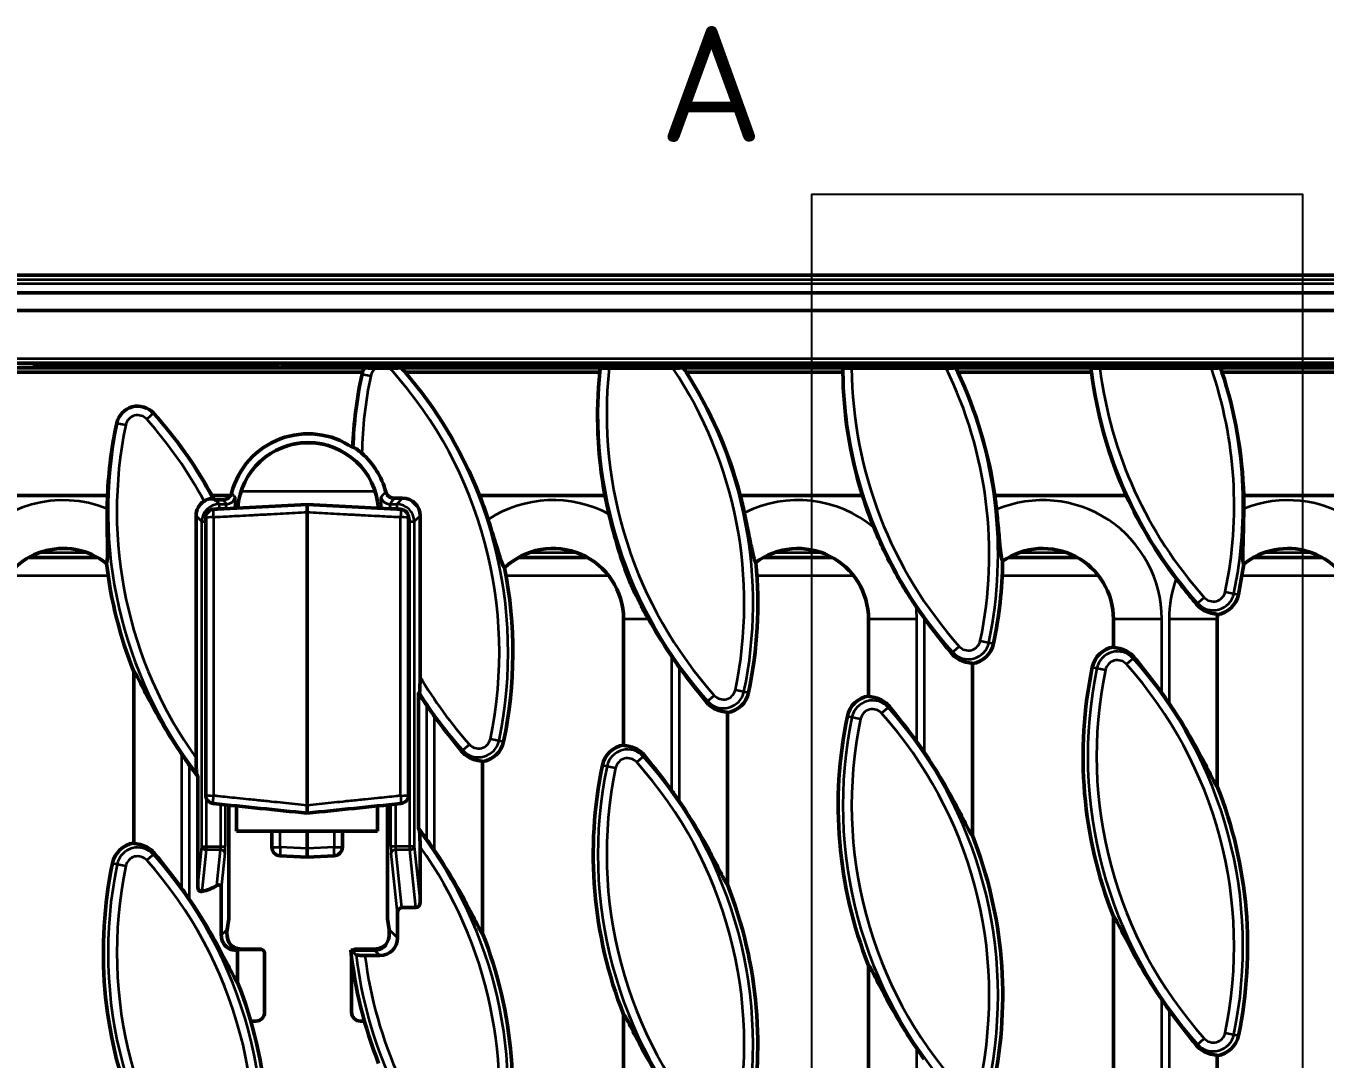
# Model space of a CAD drawing. Header units: millimetres. Extents: x 0 to 1485, y 0 to 1050.
# Drawn here: x 527.7 to 675, y 486.3 to 603.4 of the extents above; entities that cross this region are included whole.
import ezdxf

# ---------------------------------------------------------------- set-up
doc = ezdxf.new("R2010")
doc.units = ezdxf.units.MM
doc.header["$LTSCALE"] = 2.5
for name, color, linetype, lineweight in [('Detailumgrenzung (ISO)', 7, 'Continuous', 25), ('Sichtbar (ISO)', 7, 'Continuous', 50), ('Sichtbar schmal (ISO)', 7, 'Continuous', 35)]:
    doc.layers.add(name, color=color, linetype=linetype, lineweight=lineweight)
doc.styles.add('Bezeichnungstext (DIN)', font='isocpeur.ttf')

# ---------------------------------------------------------------- blocks, each defined once
blk = doc.blocks.new('2DDetail0')
at = {"layer": 'Detailumgrenzung (ISO)', "flags": 128}
blk.add_lwpolyline([(246.696, 162.399), (268.987, 162.399), (268.987, 233.731), (246.696, 233.731), (246.696, 162.399)], dxfattribs=at)
at = {"layer": 'Detailumgrenzung (ISO)', "insert": (239.788, 236.106), "char_height": 5.25, "attachment_point": 7, "style": 'Bezeichnungstext (DIN)'}
blk.add_mtext('A', dxfattribs=at)

msp = doc.modelspace()

# ---------------------------------------------------------------- linework, layer by layer
at = {"layer": 'Sichtbar (ISO)'}
for p, q in [((1448.542, 575.179), (448.542, 575.179)), ((1448.542, 573.179), (448.542, 573.179)), ((1448.542, 571.179), (448.542, 571.179)), ((521.805, 565.179), (681.279, 565.179)), ((566.052, 564.679), (524.542, 564.679)), ((556.283, 565.167), (526.802, 565.167)), ((528.852, 564.732), (528.435, 564.769)), ((528.852, 565.004), (528.852, 564.732)), ((674.233, 564.732), (528.852, 564.732)), ((556.564, 565.127), (674.233, 565.127)), ((556.662, 565.127), (556.676, 565.179)), ((566.058, 564.675), (566.052, 564.679)), ((568.857, 564.627), (567.357, 564.627)), ((570.219, 564.679), (570.213, 564.675)), ((592.789, 564.679), (570.219, 564.679)), ((592.796, 564.675), (592.789, 564.679)), ((601.034, 564.627), (593.793, 564.627)), ((602.202, 564.679), (602.196, 564.675)), ((620.294, 564.679), (602.202, 564.679)), ((620.302, 564.675), (620.294, 564.679)), ((632.009, 564.627), (621.298, 564.627)), ((633.099, 564.679), (633.093, 564.675)), ((648.431, 564.679), (633.099, 564.679)), ((648.439, 564.675), (648.431, 564.679)), ((662.088, 564.627), (649.449, 564.627)), ((663.13, 564.679), (663.124, 564.675)), ((678.542, 564.679), (663.13, 564.679)), ((674.233, 564.732), (674.233, 565.127)), ((674.233, 565.127), (676.41, 564.929)), ((676.542, 564.941), (674.233, 564.732)), ((524.408, 564.179), (565.829, 564.179)), ((570.651, 564.179), (592.739, 564.179)), ((602.523, 564.179), (620.301, 564.179)), ((633.335, 564.179), (648.495, 564.179)), ((663.295, 564.179), (678.676, 564.179)), ((517.483, 550.179), (536.904, 550.179)), ((548.761, 550.179), (550.868, 550.179)), ((549.121, 549.704), (550.019, 549.704)), ((569.422, 549.879), (570.361, 549.879)), ((579.106, 550.179), (593.321, 550.179)), ((608.669, 550.179), (622.515, 550.179)), ((637.537, 550.179), (652.439, 550.179)), ((665.756, 550.179), (683.207, 550.179)), ((559.542, 549.179), (549.378, 548.647)), ((559.542, 549.179), (559.542, 514.177)), ((569.707, 548.647), (559.542, 549.179)), ((570.143, 548.624), (570.142, 548.624)), ((546.953, 520.427), (546.953, 547.887)), ((548.042, 547.675), (548.042, 516.214)), ((571.042, 516.214), (571.042, 547.675)), ((572.353, 547.887), (572.353, 529.639)), ((528.003, 543.179), (535.749, 543.179)), ((583.558, 543.179), (591.304, 543.179)), ((611.336, 543.179), (619.082, 543.179)), ((639.114, 543.179), (646.86, 543.179)), ((666.891, 543.179), (674.637, 543.179)), ((595.431, 536.179), (595.431, 521.896)), ((623.209, 536.179), (623.209, 527.452)), ((650.987, 536.179), (650.987, 533.007)), ((662.764, 517.215), (662.764, 536.179)), ((634.987, 511.659), (634.987, 531.129)), ((539.876, 530.255), (539.876, 510.785)), ((572.171, 527.824), (572.171, 512.459)), ((607.209, 506.104), (607.209, 525.573)), ((579.431, 500.548), (579.431, 520.018)), ((547.136, 505.832), (547.136, 518.344)), ((550.653, 502.179), (550.653, 515.088)), ((551.542, 514.997), (551.542, 512.135)), ((567.542, 512.135), (567.542, 514.997)), ((568.653, 515.111), (568.653, 502.179)), ((551.542, 512.135), (567.542, 512.135)), ((555.542, 512.135), (555.542, 510.338)), ((559.542, 512.135), (559.542, 509.179)), ((563.542, 510.338), (563.542, 512.135)), ((572.353, 510.376), (572.353, 504.083)), ((556.49, 509.339), (559.542, 509.179)), ((559.542, 509.179), (562.595, 509.339)), ((549.811, 500.329), (549.811, 505.68)), ((569.791, 502.85), (569.791, 500.034)), ((571.879, 503.466), (570.264, 503.466)), ((650.987, 502.477), (650.987, 483.007)), ((550.473, 500.992), (550.653, 502.179)), ((568.653, 502.179), (568.833, 500.992)), ((554.413, 498.715), (551.631, 498.715)), ((551.653, 494.993), (551.653, 498.71)), ((552.259, 498.748), (554.223, 498.748)), ((554.726, 491.606), (554.726, 498.252)), ((567.186, 498.654), (564.496, 498.654)), ((567.676, 498.715), (564.893, 498.715)), ((565.083, 498.748), (567.048, 498.748)), ((567.798, 498.042), (566.106, 498.042)), ((564.581, 497.914), (564.581, 491.606)), ((623.209, 496.921), (623.209, 477.452)), ((553.147, 490.607), (553.727, 490.607)), ((565.58, 490.607), (566.043, 490.607)), ((595.431, 491.366), (595.431, 471.896)), ((662.764, 467.215), (662.764, 486.685))]:
    msp.add_line(p, q, dxfattribs=at)
for centre, radius, start, end in [((568.107, 563.464), 2.388, 149.39496, 162.56041), ((533.36, 532.412), 48.988, 40.42619, 41.19887), ((641.502, 559.502), 48.988, 173.93299, 174.52077), ((561.137, 537.968), 48.988, 32.34801, 33.04292), ((669.28, 565.057), 48.988, 180.44209, 181.02694), ((588.915, 543.523), 48.988, 24.93899, 25.58564), ((697.058, 570.613), 48.988, 186.95694, 187.54645), ((616.693, 549.079), 48.988, 17.95353, 18.56935), ((559.653, 548.179), 8, 4.12889, 175.78716), ((559.653, 547.179), 8.976, 78.11763, 101.88237), ((559.653, 548.179), 9.137, 15.42979, 48.12836), ((585.947, 548.391), 49.075, 177.91123, 179.64369), ((505.582, 526.857), 49.075, 27.74279, 28.37497), ((533.36, 532.412), 49.075, 17.86522, 21.2252), ((641.502, 559.502), 49.075, 190.9506, 193.47216), ((561.137, 537.968), 49.075, 12.04481, 14.40825), ((669.28, 565.057), 49.075, 197.64797, 202.17556), ((588.915, 543.523), 49.075, 5.9238, 7.79471), ((697.058, 570.613), 49.075, 204.60582, 217.44438), ((616.693, 549.079), 49.075, 359.55224, 1.28461), ((531.876, 536.179), 8, 52.12771, 162.98103), ((587.431, 536.179), 8, 0, 133.38112), ((615.209, 536.179), 8, 0, 126.65347), ((642.987, 536.179), 8, 0, 124.79339), ((670.764, 536.179), 8, 16.77438, 128.76618), ((585.947, 548.391), 49.513, 186.83938, 201.48707), ((561.137, 537.968), 49.513, 348.215, 5.36497), ((588.915, 543.523), 49.513, 348.215, 359.10369), ((616.693, 549.079), 49.513, 348.215, 352.26714), ((533.36, 532.412), 49.513, 348.215, 11.15783), ((662.311, 539.561), 2.913, 279.2831, 348.215), ((669.28, 565.057), 49.075, 214.03523, 215.86531), ((670.764, 536.179), 8, 176.36029, 180), ((634.533, 534.006), 2.913, 278.9616, 348.215), ((641.502, 559.502), 49.075, 214.18932, 215.86414), ((651.44, 530.13), 2.913, 98.9616, 168.215), ((697.058, 520.613), 49.513, 168.215, 201.48707), ((606.755, 528.45), 2.913, 278.9616, 348.215), ((623.663, 524.575), 2.913, 98.9616, 168.215), ((616.693, 499.079), 49.075, 34.18932, 35.86414), ((613.725, 553.946), 49.075, 214.18932, 215.86414), ((669.28, 515.057), 49.513, 168.215, 201.48707), ((578.977, 522.895), 2.913, 278.9616, 348.215), ((595.885, 519.019), 2.913, 98.9616, 168.215), ((588.915, 493.523), 49.075, 34.18932, 35.86414), ((585.947, 548.391), 49.075, 214.18932, 215.86414), ((641.502, 509.502), 49.513, 168.215, 201.48707), ((616.693, 499.079), 49.513, 348.215, 21.48707), ((548.992, 516.214), 0.95, 180, 264.12865), ((570.092, 516.214), 0.95, 275.87135, 0), ((561.137, 487.968), 49.075, 34.18932, 35.86414), ((588.915, 493.523), 49.513, 348.215, 21.48707), ((540.329, 507.908), 2.913, 98.9616, 168.215), ((556.542, 510.338), 1, 180, 267), ((562.542, 510.338), 1, 273, 0), ((533.36, 482.412), 49.075, 34.18932, 35.86414), ((585.947, 498.391), 49.513, 168.215, 201.48707), ((505.582, 476.857), 49.075, 34.18932, 35.86414), ((561.137, 487.968), 49.513, 348.215, 21.48707), ((533.36, 482.412), 49.513, 348.215, 21.48707), ((613.725, 503.946), 49.513, 186.13538, 201.48707), ((505.582, 476.857), 49.513, 348.215, 21.48707), ((697.058, 520.613), 49.075, 214.18932, 215.86414), ((662.311, 489.561), 2.913, 278.9616, 348.215), ((669.28, 515.057), 49.075, 214.18932, 215.86414)]:
    msp.add_arc(centre, radius, start, end, dxfattribs=at)
for centre, major_axis, ratio, start_param, end_param in [((556.296, 565.692), (-0.137, -0.51), 0.947813, 0.2487076, 0.4682626), ((613.725, 553.64), (0, -49.053), 0.9999805, 4.5005884, 4.6720356), ((568.107, 563.449), (0, 2.392), 0.9999805, 1.2604617, 1.3589958), ((533.36, 532.105), (0, 49.188), 0.9999805, 5.0886573, 5.4227066), ((641.502, 559.195), (0, -49.019), 0.9999805, 4.6105396, 4.897374), ((561.137, 537.661), (0, 49.153), 0.9999805, 4.9699083, 5.2822389), ((669.28, 564.751), (0, -48.984), 0.9999805, 4.7240639, 5.0144434), ((588.915, 543.217), (0, 49.119), 0.9999805, 4.8546212, 5.1533156), ((697.058, 570.307), (0, -48.949), 0.9999805, 4.8379018, 5.1361524), ((616.693, 548.772), (0, 49.084), 0.9999805, 4.7410569, 5.0316765), ((540.329, 557.893), (0, 2.427), 0.9999805, 5.4463248, 7.6421811), ((585.947, 548.084), (0, -49.088), 0.9999805, 4.5005884, 4.6696886), ((505.582, 526.549), (0, 49.223), 0.9999805, 5.2131159, 5.4463248), ((559.653, 548.235), (0, 8.95), 0.9999805, 5.6824716, 7.603954), ((548.961, 547.872), (-1.425, 1.425), 0.9924325, 6.0763908, 7.0647854), ((549.136, 547.697), (-1.425, 1.425), 0.9924325, 5.5015852, 5.5540006), ((570.346, 547.872), (1.425, 1.425), 0.9924325, 5.5015852, 7.0647854), ((1738.542, 8330.624), (-12261.052, 838.786), 0.6419588, 1.5175994, 1.518471), ((-619.458, 8330.624), (12261.052, 838.786), 0.6419588, 4.7647143, 4.7655859), ((546.176, 509.76), (-5.5, 0), 0.8390996, 1.8362559, 2.175391), ((571.851, 504.119), (0.068, -0.651), 0.7643298, 6.2036606, 7.7184049), ((570.293, 502.814), (-0.068, 0.651), 0.7643298, 6.2036606, 7.7184049), ((552.484, 501.01), (-1.058, -2.214), 0.7888974, 5.0804243, 6.3968301), ((566.823, 501.01), (1.058, -2.214), 0.7888974, 6.1695405, 7.4859464), ((567.783, 500.05), (1.425, -1.425), 0.9924325, 5.5015852, 7.0647854), ((552.097, 500.585), (1.904, -0.724), 0.8861821, 4.402428, 5.1177152), ((552.136, 500.662), (-1.425, -1.425), 0.9924325, 0.5348058, 0.5463819), ((554.264, 498.289), (0.476, -0.181), 0.8861821, 1.5928066, 1.9761225), ((554.225, 498.251), (0.355, 0.355), 0.9972647, 5.4991567, 6.6838981), ((565.082, 498.251), (-0.355, 0.355), 0.9972647, 5.8824726, 6.1326988), ((565.043, 498.289), (0.476, 0.181), 0.8861821, 1.1654701, 1.548786), ((567.209, 500.585), (1.904, 0.724), 0.8861821, 4.3070628, 5.0223499), ((567.171, 500.662), (1.425, -1.425), 0.9924325, 5.5015852, 5.7483795), ((553.724, 491.608), (0.709, -0.709), 0.9972647, 5.4991567, 7.0672139), ((565.582, 491.608), (-0.709, -0.709), 0.9972647, 5.4991567, 7.0672139)]:
    msp.add_ellipse(centre, major_axis=major_axis, ratio=ratio, start_param=start_param, end_param=end_param, dxfattribs=at)
for points, knots in [([(567.357, 564.627), (567.149, 564.627), (566.901, 564.628), (566.577, 564.635), (566.435, 564.639), (566.249, 564.649), (566.166, 564.655), (566.088, 564.665), (566.065, 564.67), (566.058, 564.675)], [0.07032907, 0.07032907, 0.07032907, 0.07032907, 0.13278903, 0.13278903, 0.17432328, 0.17432328, 0.21045175, 0.21045175, 0.23621599, 0.23621599, 0.23621599, 0.23621599]), ([(570.213, 564.675), (570.207, 564.67), (570.182, 564.665), (570.096, 564.655), (570.002, 564.649), (569.792, 564.639), (569.632, 564.634), (569.464, 564.631), (569.439, 564.631), (569.413, 564.63)], [0.00843105, 0.00843105, 0.00843105, 0.00843105, 0.0336555, 0.0336555, 0.07182567, 0.07182567, 0.11747912, 0.11747912, 0.12529111, 0.12529111, 0.12529111, 0.12529111]), ([(593.793, 564.627), (593.669, 564.627), (593.523, 564.628), (593.294, 564.633), (593.17, 564.638), (592.996, 564.647), (592.914, 564.653), (592.831, 564.664), (592.805, 564.669), (592.796, 564.675)], [0.4461745, 0.4461745, 0.4461745, 0.4461745, 0.48344945, 0.48344945, 0.52053442, 0.52053442, 0.55752251, 0.55752251, 0.58609338, 0.58609338, 0.58609338, 0.58609338]), ([(602.196, 564.675), (602.189, 564.67), (602.164, 564.665), (602.08, 564.654), (601.992, 564.648), (601.797, 564.639), (601.653, 564.634), (601.376, 564.629), (601.191, 564.627), (601.034, 564.627)], [0.00843358, 0.00843358, 0.00843358, 0.00843358, 0.03493873, 0.03493873, 0.07254379, 0.07254379, 0.11454317, 0.11454317, 0.16149492, 0.16149492, 0.16149492, 0.16149492]), ([(621.298, 564.627), (621.175, 564.627), (621.03, 564.628), (620.802, 564.633), (620.679, 564.638), (620.504, 564.647), (620.422, 564.653), (620.338, 564.664), (620.311, 564.669), (620.302, 564.675)], [0.44457958, 0.44457958, 0.44457958, 0.44457958, 0.48159077, 0.48159077, 0.51863535, 0.51863535, 0.55570978, 0.55570978, 0.58435615, 0.58435615, 0.58435615, 0.58435615]), ([(633.093, 564.675), (633.086, 564.67), (633.061, 564.664), (632.978, 564.654), (632.893, 564.647), (632.708, 564.638), (632.573, 564.634), (632.318, 564.628), (632.151, 564.627), (632.009, 564.627)], [0.00843613, 0.00843613, 0.00843613, 0.00843613, 0.03581919, 0.03581919, 0.07308382, 0.07308382, 0.11281589, 0.11281589, 0.15533066, 0.15533066, 0.15533066, 0.15533066]), ([(649.449, 564.627), (649.324, 564.627), (649.178, 564.628), (648.947, 564.633), (648.822, 564.638), (648.645, 564.647), (648.562, 564.653), (648.477, 564.664), (648.449, 564.669), (648.439, 564.675)], [0.44601918, 0.44601918, 0.44601918, 0.44601918, 0.4834233, 0.4834233, 0.52082212, 0.52082212, 0.5580742, 0.5580742, 0.58664246, 0.58664246, 0.58664246, 0.58664246]), ([(663.124, 564.675), (663.116, 564.669), (663.091, 564.664), (663.008, 564.654), (662.925, 564.647), (662.746, 564.638), (662.618, 564.634), (662.377, 564.628), (662.221, 564.627), (662.088, 564.627)], [0.00843851, 0.00843851, 0.00843851, 0.00843851, 0.03642267, 0.03642267, 0.07349263, 0.07349263, 0.11179397, 0.11179397, 0.15154273, 0.15154273, 0.15154273, 0.15154273]), ([(564.774, 555.65), (564.783, 555.654), (564.806, 555.649), (564.878, 555.618), (564.927, 555.593), (565.066, 555.512), (565.161, 555.45), (565.388, 555.288), (565.527, 555.179), (565.698, 555.032), (565.725, 555.008), (565.752, 554.983)], [-0.34196499, -0.34196499, -0.34196499, -0.34196499, -0.31220312, -0.31220312, -0.28169825, -0.28169825, -0.23997038, -0.23997038, -0.1886429, -0.1886429, -0.17887746, -0.17887746, -0.17887746, -0.17887746]), ([(547.857, 549.557), (547.859, 549.558), (547.861, 549.559), (547.96, 549.623), (548.061, 549.673), (548.275, 549.755), (548.385, 549.782), (548.585, 549.813), (548.674, 549.817), (548.801, 549.811), (548.843, 549.803), (548.86, 549.792)], [-0.15215868, -0.15215868, -0.15215868, -0.15215868, -0.15139091, -0.15139091, -0.11681818, -0.11681818, -0.0780632, -0.0780632, -0.03713226, -0.03713226, 0, 0, 0, 0]), ([(550.019, 549.704), (550.149, 549.704), (550.278, 549.73), (550.519, 549.828), (550.628, 549.901), (550.777, 550.048), (550.826, 550.111), (550.868, 550.179)], [0, 0, 0, 0, 0.03906176, 0.03906176, 0.07793352, 0.07793352, 0.10196481, 0.10196481, 0.10196481, 0.10196481]), ([(550.868, 550.179), (550.872, 550.186), (550.876, 550.192), (550.925, 550.278), (550.959, 550.362), (550.982, 550.45)], [0.102054143, 0.102054143, 0.102054143, 0.102054143, 0.104365237, 0.104365237, 0.131586698, 0.131586698, 0.131586698, 0.131586698]), ([(568.461, 550.61), (568.496, 550.485), (568.555, 550.367), (568.714, 550.162), (568.813, 550.076), (569, 549.968), (569.081, 549.935), (569.248, 549.89), (569.335, 549.879), (569.422, 549.879)], [0, 0, 0, 0, 0.03906226, 0.03906226, 0.07793941, 0.07793941, 0.10396138, 0.10396138, 0.1300081, 0.1300081, 0.1300081, 0.1300081]), ([(536.787, 542.494), (536.811, 542.51), (536.831, 542.558), (536.862, 542.718), (536.873, 542.828), (536.898, 543.237), (536.901, 543.611), (536.897, 544.648), (536.885, 545.41), (536.87, 547.042), (536.868, 547.866), (536.873, 548.696)], [-0.91480107, -0.91480107, -0.91480107, -0.91480107, -0.81799486, -0.81799486, -0.72112832, -0.72112832, -0.5260391, -0.5260391, -0.24893728, -0.24893728, 0, 0, 0, 0]), ([(548.042, 547.675), (548.042, 547.676), (548.042, 547.678), (548.042, 547.696), (548.043, 547.713), (548.046, 547.76), (548.049, 547.791), (548.063, 547.882), (548.079, 547.942), (548.142, 548.116), (548.207, 548.223), (548.373, 548.406), (548.474, 548.48), (548.697, 548.586), (548.818, 548.617), (548.942, 548.624)], [-0.00052808, -0.00052808, -0.00052808, -0.00052808, 0, 0, 0.00493118, 0.00493118, 0.01404054, 0.01404054, 0.03228193, 0.03228193, 0.0688436, 0.0688436, 0.10540239, 0.10540239, 0.14196091, 0.14196091, 0.14196091, 0.14196091]), ([(549.378, 548.647), (549.356, 548.645), (549.335, 548.644), (549.19, 548.637), (549.066, 548.63), (548.942, 548.624)], [-0.00643391, -0.00643391, -0.00643391, -0.00643391, 0, 0, 0.0372055, 0.0372055, 0.0372055, 0.0372055]), ([(570.142, 548.624), (570.019, 548.63), (569.895, 548.637), (569.749, 548.644), (569.728, 548.645), (569.707, 548.647)], [0.106226978, 0.106226978, 0.106226978, 0.106226978, 0.143432458, 0.143432458, 0.149866364, 0.149866364, 0.149866364, 0.149866364]), ([(570.143, 548.624), (570.266, 548.617), (570.387, 548.586), (570.611, 548.48), (570.711, 548.406), (570.878, 548.223), (570.942, 548.116), (571.006, 547.942), (571.021, 547.882), (571.036, 547.791), (571.039, 547.76), (571.042, 547.713), (571.042, 547.696), (571.042, 547.678), (571.042, 547.676), (571.042, 547.675)], [0, 0, 0, 0, 0.03710964, 0.03710964, 0.07421954, 0.07421954, 0.11133237, 0.11133237, 0.12984875, 0.12984875, 0.13909542, 0.13909542, 0.14410094, 0.14410094, 0.14463698, 0.14463698, 0.14463698, 0.14463698]), ([(598.256, 536.179), (597.975, 536.671), (597.708, 537.157), (597.25, 538.031), (597.045, 538.437), (596.628, 539.308), (596.425, 539.756), (596.009, 540.741), (595.814, 541.239), (595.333, 542.554), (595.059, 543.386), (594.458, 545.391), (594.109, 546.687), (593.778, 548.069)], [-1.5919337, -1.5919337, -1.5919337, -1.5919337, -1.3722352, -1.3722352, -1.1898321, -1.1898321, -0.9888754, -0.9888754, -0.7706866, -0.7706866, -0.4260718, -0.4260718, 0, 0, 0, 0]), ([(609.132, 548.209), (609.293, 547.454), (609.448, 546.704), (609.729, 545.316), (609.855, 544.683), (610.067, 543.686), (610.156, 543.3), (610.311, 542.773), (610.377, 542.625), (610.433, 542.597)], [-0.83944859, -0.83944859, -0.83944859, -0.83944859, -0.60828875, -0.60828875, -0.38181544, -0.38181544, -0.18495078, -0.18495078, 0, 0, 0, 0]), ([(637.728, 548.588), (637.771, 548.174), (637.813, 547.761), (637.891, 546.949), (637.928, 546.551), (638.027, 545.464), (638.085, 544.813), (638.186, 543.816), (638.231, 543.436), (638.324, 542.923), (638.371, 542.779), (638.422, 542.749)], [-0.84771575, -0.84771575, -0.84771575, -0.84771575, -0.72308485, -0.72308485, -0.59820571, -0.59820571, -0.36768635, -0.36768635, -0.17591504, -0.17591504, 0, 0, 0, 0]), ([(665.767, 548.696), (665.762, 548.169), (665.755, 547.645), (665.737, 546.624), (665.725, 546.128), (665.693, 544.912), (665.673, 544.256), (665.66, 543.342), (665.66, 543.004), (665.69, 542.565), (665.715, 542.443), (665.755, 542.417)], [-0.83977515, -0.83977515, -0.83977515, -0.83977515, -0.69544149, -0.69544149, -0.55146659, -0.55146659, -0.32238589, -0.32238589, -0.14930156, -0.14930156, 0, 0, 0, 0]), ([(580.068, 547.468), (580.309, 546.721), (580.542, 545.979), (580.966, 544.615), (581.155, 543.996), (581.466, 543.029), (581.593, 542.656), (581.799, 542.153), (581.878, 542.015), (581.936, 541.994)], [-0.84116027, -0.84116027, -0.84116027, -0.84116027, -0.60629591, -0.60629591, -0.37898437, -0.37898437, -0.18311893, -0.18311893, 0, 0, 0, 0]), ([(628.612, 537.59), (628.3, 538.051), (627.994, 538.519), (627.425, 539.419), (627.156, 539.859), (626.544, 540.9), (626.217, 541.484), (625.561, 542.725), (625.256, 543.337), (624.555, 544.825), (624.186, 545.674), (623.835, 546.534)], [-0.99820779, -0.99820779, -0.99820779, -0.99820779, -0.83331387, -0.83331387, -0.68274343, -0.68274343, -0.48216198, -0.48216198, -0.2785039, -0.2785039, 0, 0, 0, 0]), ([(660.408, 537.861), (660.084, 538.256), (659.748, 538.67), (658.973, 539.641), (658.532, 540.205), (658.095, 540.776)], [-0.38546058, -0.38546058, -0.38546058, -0.38546058, -0.2155039, -0.2155039, 0, 0, 0, 0]), ([(662.781, 536.687), (662.732, 536.728), (662.603, 536.752), (662.229, 536.82), (661.961, 536.87), (661.388, 537.083), (661.107, 537.228), (660.685, 537.559), (660.538, 537.702), (660.408, 537.861)], [-0.5550887, -0.5550887, -0.5550887, -0.5550887, -0.44604874, -0.44604874, -0.31965446, -0.31965446, -0.20692981, -0.20692981, -0.13951763, -0.13951763, -0.13951763, -0.13951763]), ([(600.908, 531.925), (600.213, 532.948), (599.509, 534.052), (598.65, 535.496), (598.45, 535.839), (598.256, 536.179)], [3.56247464, 3.56247464, 3.56247464, 3.56247464, 3.92472886, 3.92472886, 4.03803006, 4.03803006, 4.03803006, 4.03803006]), ([(632.624, 532.3), (632.418, 532.549), (632.207, 532.808), (631.284, 533.946), (630.549, 534.891), (629.797, 535.91), (629.699, 536.044), (629.601, 536.179)], [0.63592099, 0.63592099, 0.63592099, 0.63592099, 0.73601981, 0.73601981, 1.06711662, 1.06711662, 1.11633714, 1.11633714, 1.11633714, 1.11633714]), ([(634.987, 531.129), (634.944, 531.164), (634.837, 531.188), (634.447, 531.261), (634.117, 531.32), (633.617, 531.53), (633.465, 531.605), (633.157, 531.797), (633.002, 531.916), (632.783, 532.121), (632.702, 532.206), (632.624, 532.3)], [1.75499496, 1.75499496, 1.75499496, 1.75499496, 1.89264701, 1.89264701, 2.07209446, 2.07209446, 2.13653076, 2.13653076, 2.20096706, 2.20096706, 2.2396712, 2.2396712, 2.2396712, 2.2396712]), ([(650.987, 533.007), (651.029, 532.973), (651.137, 532.948), (651.527, 532.875), (651.856, 532.816), (652.356, 532.606), (652.508, 532.531), (652.816, 532.339), (652.971, 532.221), (653.19, 532.016), (653.271, 531.93), (653.349, 531.836)], [1.75499496, 1.75499496, 1.75499496, 1.75499496, 1.89264701, 1.89264701, 2.07209446, 2.07209446, 2.13653076, 2.13653076, 2.20096706, 2.20096706, 2.2396712, 2.2396712, 2.2396712, 2.2396712]), ([(653.349, 531.836), (653.555, 531.587), (653.767, 531.329), (654.69, 530.19), (655.424, 529.245), (656.206, 528.185), (656.335, 528.009), (656.464, 527.83)], [0.63592099, 0.63592099, 0.63592099, 0.63592099, 0.73601981, 0.73601981, 1.06711662, 1.06711662, 1.13164015, 1.13164015, 1.13164015, 1.13164015]), ([(604.847, 526.745), (604.641, 526.994), (604.429, 527.252), (603.506, 528.391), (602.772, 529.335), (601.989, 530.396), (601.861, 530.572), (601.732, 530.75)], [0.63592099, 0.63592099, 0.63592099, 0.63592099, 0.73601981, 0.73601981, 1.06711662, 1.06711662, 1.13164015, 1.13164015, 1.13164015, 1.13164015]), ([(545.353, 520.814), (544.658, 521.837), (543.953, 522.941), (542.521, 525.348), (541.813, 526.653), (540.861, 528.495), (540.46, 529.302), (540.121, 529.923), (540.048, 530.051), (539.937, 530.215), (539.897, 530.256), (539.876, 530.255)], [3.5624746, 3.5624746, 3.5624746, 3.5624746, 3.9247289, 3.9247289, 4.355561, 4.355561, 4.6258932, 4.6258932, 4.7021961, 4.7021961, 4.7731285, 4.7731285, 4.7731285, 4.7731285]), ([(572.353, 529.639), (572.353, 529.35), (572.35, 529.005), (572.338, 528.542), (572.33, 528.328), (572.313, 528.068), (572.303, 527.961), (572.289, 527.885), (572.283, 527.867), (572.277, 527.856), (572.275, 527.854), (572.273, 527.854)], [0.69964024, 0.69964024, 0.69964024, 0.69964024, 0.78639945, 0.78639945, 0.84456085, 0.84456085, 0.88379783, 0.88379783, 0.89889663, 0.89889663, 0.90520437, 0.90520437, 0.90520437, 0.90520437]), ([(623.209, 527.452), (623.252, 527.417), (623.359, 527.393), (623.749, 527.319), (624.078, 527.261), (624.578, 527.051), (624.73, 526.976), (625.038, 526.783), (625.193, 526.665), (625.412, 526.46), (625.493, 526.374), (625.571, 526.28)], [1.75499496, 1.75499496, 1.75499496, 1.75499496, 1.89264701, 1.89264701, 2.07209446, 2.07209446, 2.13653076, 2.13653076, 2.20096706, 2.20096706, 2.2396712, 2.2396712, 2.2396712, 2.2396712]), ([(607.209, 525.573), (607.166, 525.608), (607.059, 525.632), (606.669, 525.706), (606.34, 525.764), (605.84, 525.975), (605.688, 526.049), (605.38, 526.242), (605.224, 526.36), (605.006, 526.565), (604.924, 526.651), (604.847, 526.745)], [1.75499496, 1.75499496, 1.75499496, 1.75499496, 1.89264701, 1.89264701, 2.07209446, 2.07209446, 2.13653076, 2.13653076, 2.20096706, 2.20096706, 2.2396712, 2.2396712, 2.2396712, 2.2396712]), ([(625.571, 526.28), (625.777, 526.031), (625.989, 525.773), (626.912, 524.635), (627.646, 523.69), (628.428, 522.629), (628.557, 522.453), (628.686, 522.275)], [0.63592099, 0.63592099, 0.63592099, 0.63592099, 0.73601981, 0.73601981, 1.06711662, 1.06711662, 1.13164015, 1.13164015, 1.13164015, 1.13164015]), ([(657.287, 526.656), (657.982, 525.632), (658.687, 524.529), (660.119, 522.121), (660.827, 520.816), (661.779, 518.975), (662.18, 518.167), (662.519, 517.546), (662.592, 517.418), (662.703, 517.254), (662.743, 517.213), (662.764, 517.215)], [3.5624746, 3.5624746, 3.5624746, 3.5624746, 3.9247289, 3.9247289, 4.355561, 4.355561, 4.6258932, 4.6258932, 4.7021961, 4.7021961, 4.7731285, 4.7731285, 4.7731285, 4.7731285]), ([(577.069, 521.189), (576.863, 521.438), (576.651, 521.697), (575.728, 522.835), (574.994, 523.78), (574.212, 524.84), (574.083, 525.016), (573.954, 525.195)], [0.63592099, 0.63592099, 0.63592099, 0.63592099, 0.73601981, 0.73601981, 1.06711662, 1.06711662, 1.13164015, 1.13164015, 1.13164015, 1.13164015]), ([(595.431, 521.896), (595.474, 521.861), (595.581, 521.837), (595.971, 521.764), (596.3, 521.705), (596.8, 521.495), (596.952, 521.42), (597.26, 521.228), (597.416, 521.11), (597.634, 520.905), (597.716, 520.819), (597.793, 520.725)], [1.75499496, 1.75499496, 1.75499496, 1.75499496, 1.89264701, 1.89264701, 2.07209446, 2.07209446, 2.13653076, 2.13653076, 2.20096706, 2.20096706, 2.2396712, 2.2396712, 2.2396712, 2.2396712]), ([(547.033, 518.646), (547.026, 518.666), (547.019, 518.705), (547.003, 518.828), (546.993, 518.957), (546.976, 519.242), (546.967, 519.461), (546.957, 519.888), (546.953, 520.181), (546.953, 520.427)], [0.0085903, 0.0085903, 0.0085903, 0.0085903, 0.03195712, 0.03195712, 0.07585235, 0.07585235, 0.13540715, 0.13540715, 0.20921877, 0.20921877, 0.20921877, 0.20921877]), ([(579.431, 520.018), (579.388, 520.053), (579.281, 520.077), (578.891, 520.15), (578.562, 520.209), (578.062, 520.419), (577.91, 520.494), (577.602, 520.686), (577.447, 520.804), (577.228, 521.01), (577.146, 521.095), (577.069, 521.189)], [1.75499496, 1.75499496, 1.75499496, 1.75499496, 1.89264701, 1.89264701, 2.07209446, 2.07209446, 2.13653076, 2.13653076, 2.20096706, 2.20096706, 2.2396712, 2.2396712, 2.2396712, 2.2396712]), ([(597.793, 520.725), (597.999, 520.476), (598.211, 520.218), (599.134, 519.079), (599.868, 518.134), (600.651, 517.074), (600.779, 516.898), (600.908, 516.719)], [0.63592099, 0.63592099, 0.63592099, 0.63592099, 0.73601981, 0.73601981, 1.06711662, 1.06711662, 1.13164015, 1.13164015, 1.13164015, 1.13164015]), ([(629.509, 521.1), (630.205, 520.077), (630.909, 518.973), (632.342, 516.566), (633.049, 515.261), (634.001, 513.419), (634.402, 512.612), (634.741, 511.991), (634.814, 511.863), (634.926, 511.699), (634.965, 511.658), (634.987, 511.659)], [3.5624746, 3.5624746, 3.5624746, 3.5624746, 3.9247289, 3.9247289, 4.355561, 4.355561, 4.6258932, 4.6258932, 4.7021961, 4.7021961, 4.7731285, 4.7731285, 4.7731285, 4.7731285]), ([(547.136, 518.344), (546.939, 518.603), (546.747, 518.86), (546.434, 519.285), (546.305, 519.461), (546.176, 519.639)], [0.97306952, 0.97306952, 0.97306952, 0.97306952, 1.06711662, 1.06711662, 1.13164015, 1.13164015, 1.13164015, 1.13164015]), ([(601.732, 515.545), (602.427, 514.521), (603.131, 513.418), (604.564, 511.01), (605.271, 509.705), (606.224, 507.864), (606.624, 507.056), (606.963, 506.435), (607.037, 506.307), (607.148, 506.143), (607.187, 506.102), (607.209, 506.104)], [3.5624746, 3.5624746, 3.5624746, 3.5624746, 3.9247289, 3.9247289, 4.355561, 4.355561, 4.6258932, 4.6258932, 4.7021961, 4.7021961, 4.7731285, 4.7731285, 4.7731285, 4.7731285]), ([(572.171, 512.459), (572.367, 512.2), (572.559, 511.943), (572.873, 511.518), (573.001, 511.342), (573.131, 511.164)], [0.97306952, 0.97306952, 0.97306952, 0.97306952, 1.06711662, 1.06711662, 1.13164015, 1.13164015, 1.13164015, 1.13164015]), ([(572.273, 512.157), (572.28, 512.137), (572.287, 512.098), (572.304, 511.975), (572.314, 511.846), (572.331, 511.56), (572.339, 511.342), (572.35, 510.914), (572.353, 510.622), (572.353, 510.376)], [0.0085903, 0.0085903, 0.0085903, 0.0085903, 0.03195712, 0.03195712, 0.07585235, 0.07585235, 0.13540715, 0.13540715, 0.20921877, 0.20921877, 0.20921877, 0.20921877]), ([(539.876, 510.785), (539.918, 510.75), (540.025, 510.726), (540.415, 510.653), (540.745, 510.594), (541.245, 510.384), (541.397, 510.309), (541.705, 510.117), (541.86, 509.998), (542.079, 509.793), (542.16, 509.708), (542.238, 509.614)], [1.75499496, 1.75499496, 1.75499496, 1.75499496, 1.89264701, 1.89264701, 2.07209446, 2.07209446, 2.13653076, 2.13653076, 2.20096706, 2.20096706, 2.2396712, 2.2396712, 2.2396712, 2.2396712]), ([(573.954, 509.989), (574.649, 508.966), (575.353, 507.862), (576.786, 505.455), (577.493, 504.149), (578.446, 502.308), (578.846, 501.501), (579.185, 500.88), (579.259, 500.752), (579.37, 500.587), (579.409, 500.547), (579.431, 500.548)], [3.5624746, 3.5624746, 3.5624746, 3.5624746, 3.9247289, 3.9247289, 4.355561, 4.355561, 4.6258932, 4.6258932, 4.7021961, 4.7021961, 4.7731285, 4.7731285, 4.7731285, 4.7731285]), ([(542.238, 509.614), (542.444, 509.365), (542.656, 509.106), (543.578, 507.968), (544.313, 507.023), (545.095, 505.963), (545.224, 505.787), (545.353, 505.608)], [0.63592099, 0.63592099, 0.63592099, 0.63592099, 0.73601981, 0.73601981, 1.06711662, 1.06711662, 1.13164015, 1.13164015, 1.13164015, 1.13164015]), ([(547.619, 505.306), (547.568, 505.295), (547.513, 505.293), (547.43, 505.312), (547.4, 505.323), (547.344, 505.354), (547.318, 505.373), (547.241, 505.448), (547.2, 505.518), (547.147, 505.671), (547.136, 505.755), (547.136, 505.832)], [-0.08103304, -0.08103304, -0.08103304, -0.08103304, -0.065114274, -0.065114274, -0.055625937, -0.055625937, -0.046137601, -0.046137601, -0.0230688, -0.0230688, 0, 0, 0, 0]), ([(549.811, 505.68), (549.811, 505.716), (549.808, 505.756), (549.795, 505.832), (549.783, 505.868), (549.757, 505.923), (549.741, 505.947), (549.704, 505.987), (549.682, 506.002), (549.632, 506.028), (549.601, 506.036), (549.535, 506.04), (549.502, 506.037), (549.411, 506.017), (549.354, 505.993), (549.302, 505.963)], [0.210379713, 0.210379713, 0.210379713, 0.210379713, 0.221258499, 0.221258499, 0.232137285, 0.232137285, 0.240848402, 0.240848402, 0.24955952, 0.24955952, 0.261827427, 0.261827427, 0.274095335, 0.274095335, 0.29462169, 0.29462169, 0.29462169, 0.29462169]), ([(546.176, 504.434), (546.871, 503.41), (547.576, 502.307), (549.008, 499.899), (549.716, 498.594), (550.668, 496.753), (551.069, 495.945), (551.407, 495.324), (551.481, 495.196), (551.592, 495.032), (551.632, 494.991), (551.653, 494.993)], [3.5624746, 3.5624746, 3.5624746, 3.5624746, 3.9247289, 3.9247289, 4.355561, 4.355561, 4.6258932, 4.6258932, 4.7021961, 4.7021961, 4.7731285, 4.7731285, 4.7731285, 4.7731285]), ([(656.464, 493.036), (655.769, 494.059), (655.064, 495.163), (653.632, 497.571), (652.924, 498.876), (651.972, 500.717), (651.571, 501.524), (651.232, 502.145), (651.159, 502.274), (651.048, 502.438), (651.008, 502.478), (650.987, 502.477)], [3.5624746, 3.5624746, 3.5624746, 3.5624746, 3.9247289, 3.9247289, 4.355561, 4.355561, 4.6258932, 4.6258932, 4.7021961, 4.7021961, 4.7731285, 4.7731285, 4.7731285, 4.7731285]), ([(551.653, 498.71), (551.595, 498.655), (551.414, 498.615), (550.997, 498.692), (550.835, 498.742), (550.495, 498.931), (550.315, 499.067), (550.055, 499.414), (549.965, 499.577), (549.842, 499.94), (549.811, 500.141), (549.811, 500.329)], [1.01459811, 1.01459811, 1.01459811, 1.01459811, 1.20645144, 1.20645144, 1.30341763, 1.30341763, 1.40038382, 1.40038382, 1.45701494, 1.45701494, 1.51364606, 1.51364606, 1.51364606, 1.51364606]), ([(566.106, 498.042), (565.981, 498.042), (565.834, 498.044), (565.604, 498.053), (565.478, 498.06), (565.301, 498.075), (565.217, 498.086), (565.13, 498.104), (565.102, 498.113), (565.092, 498.122)], [0.44630255, 0.44630255, 0.44630255, 0.44630255, 0.48367654, 0.48367654, 0.5211739, 0.5211739, 0.5585844, 0.5585844, 0.58726164, 0.58726164, 0.58726164, 0.58726164]), ([(628.686, 487.481), (627.991, 488.504), (627.287, 489.607), (625.854, 492.015), (625.147, 493.32), (624.194, 495.161), (623.793, 495.969), (623.455, 496.59), (623.381, 496.718), (623.27, 496.882), (623.231, 496.923), (623.209, 496.921)], [3.5624746, 3.5624746, 3.5624746, 3.5624746, 3.9247289, 3.9247289, 4.355561, 4.355561, 4.6258932, 4.6258932, 4.7021961, 4.7021961, 4.7731285, 4.7731285, 4.7731285, 4.7731285]), ([(600.908, 481.925), (600.213, 482.948), (599.509, 484.052), (598.076, 486.459), (597.369, 487.765), (596.416, 489.606), (596.016, 490.413), (595.677, 491.034), (595.603, 491.162), (595.492, 491.327), (595.453, 491.367), (595.431, 491.366)], [3.5624746, 3.5624746, 3.5624746, 3.5624746, 3.9247289, 3.9247289, 4.355561, 4.355561, 4.6258932, 4.6258932, 4.7021961, 4.7021961, 4.7731285, 4.7731285, 4.7731285, 4.7731285]), ([(660.402, 487.856), (660.196, 488.105), (659.984, 488.363), (659.062, 489.502), (658.327, 490.447), (657.545, 491.507), (657.416, 491.683), (657.287, 491.861)], [0.63592099, 0.63592099, 0.63592099, 0.63592099, 0.73601981, 0.73601981, 1.06711662, 1.06711662, 1.13164015, 1.13164015, 1.13164015, 1.13164015]), ([(662.764, 486.685), (662.722, 486.719), (662.614, 486.744), (662.225, 486.817), (661.895, 486.875), (661.395, 487.086), (661.243, 487.16), (660.935, 487.353), (660.78, 487.471), (660.561, 487.676), (660.48, 487.762), (660.402, 487.856)], [1.75499496, 1.75499496, 1.75499496, 1.75499496, 1.89264701, 1.89264701, 2.07209446, 2.07209446, 2.13653076, 2.13653076, 2.20096706, 2.20096706, 2.2396712, 2.2396712, 2.2396712, 2.2396712])]:
    msp.add_open_spline(points, degree=3, knots=knots, dxfattribs=at)
for points, degree in [([(569.413, 564.63), (569.237, 564.628), (569.032, 564.627), (568.857, 564.627)], 3), ([(564.712, 555.619), (564.733, 555.629), (564.754, 555.64), (564.774, 555.65)], 3), ([(548.86, 549.792), (548.912, 549.762), (548.964, 549.732), (549.016, 549.701)], 3), ([(548.942, 548.624), (548.942, 548.624), (548.942, 548.624), (548.942, 548.624)], 3), ([(629.601, 536.179), (629.571, 536.221), (629.54, 536.263), (629.51, 536.305)], 3), ([(572.273, 527.854), (572.222, 527.839), (572.171, 527.824)], 2), ([(573.131, 526.369), (572.811, 526.84), (572.489, 527.328), (572.171, 527.824)], 3), ([(547.136, 518.344), (547.084, 518.495), (547.033, 518.646)], 2), ([(572.171, 512.459), (572.222, 512.308), (572.273, 512.157)], 2), ([(565.092, 498.122), (564.794, 498.386), (564.496, 498.654)], 2)]:
    msp.add_open_spline(points, degree=degree, dxfattribs=at)
at = {"layer": 'Sichtbar schmal (ISO)'}
for p, q in [((448.542, 574.679), (1448.542, 574.679)), ((1448.542, 574.179), (448.542, 574.179)), ((448.542, 573.154), (1448.542, 573.154)), ((1448.542, 565.679), (448.542, 565.679)), ((556.283, 565.167), (556.239, 565.004)), ((569.413, 564.63), (569.139, 564.386)), ((565.768, 563.952), (566.752, 563.746)), ((537.957, 558.403), (538.975, 558.191)), ((542.131, 559.518), (541.361, 558.83)), ((549.121, 549.704), (549.606, 549.219)), ((552.058, 550.693), (567.248, 550.693)), ((569.701, 549.219), (570.361, 549.879)), ((549.606, 549.219), (550.401, 549.219)), ((549.606, 548.721), (549.606, 549.219)), ((550.315, 548.721), (549.606, 548.721)), ((550.545, 548.708), (550.315, 548.721)), ((568.991, 548.721), (568.656, 548.702)), ((568.905, 549.219), (569.701, 549.219)), ((569.701, 548.721), (568.991, 548.721)), ((569.701, 549.219), (569.701, 548.721)), ((547.613, 547.227), (546.953, 547.887)), ((547.613, 510.412), (547.613, 547.227)), ((547.613, 547.227), (548.042, 547.227)), ((548.942, 547.742), (548.942, 516.15)), ((570.142, 516.15), (570.142, 547.742)), ((571.195, 547.227), (571.693, 547.227)), ((571.195, 510.029), (571.195, 547.227)), ((572.353, 547.887), (571.693, 547.227)), ((571.693, 547.227), (571.693, 510.412)), ((534.659, 543.679), (529.092, 543.679)), ((590.215, 543.679), (584.647, 543.679)), ((617.993, 543.679), (612.425, 543.679)), ((645.771, 543.679), (640.203, 543.679)), ((673.548, 543.679), (667.981, 543.679)), ((536.976, 541.088), (525.559, 541.088)), ((593.748, 541.088), (582.106, 541.088)), ((621.525, 541.088), (610.552, 541.088)), ((649.303, 541.088), (638.368, 541.088)), ((677.081, 541.088), (665.557, 541.088)), ((663.665, 539.279), (665.162, 538.967)), ((660.408, 537.861), (661.279, 538.639)), ((598.256, 536.179), (595.431, 536.179)), ((628.686, 536.179), (623.209, 536.179)), ((628.686, 522.275), (628.686, 536.179)), ((629.601, 536.179), (629.509, 536.179)), ((629.509, 536.179), (629.509, 521.1)), ((656.464, 536.179), (650.987, 536.179)), ((656.464, 527.83), (656.464, 536.179)), ((662.764, 536.179), (657.287, 536.179)), ((657.287, 536.179), (657.287, 526.656)), ((635.888, 533.723), (637.384, 533.411)), ((600.908, 516.719), (600.908, 531.925)), ((632.624, 532.3), (633.501, 533.084)), ((653.349, 531.836), (652.472, 531.052)), ((601.732, 530.75), (601.732, 515.545)), ((648.589, 530.725), (650.086, 530.413)), ((604.847, 526.745), (605.723, 527.528)), ((608.11, 528.168), (609.606, 527.856)), ((573.131, 511.164), (573.131, 526.369)), ((625.571, 526.28), (624.694, 525.497)), ((573.954, 525.195), (573.954, 509.989)), ((620.811, 525.17), (622.308, 524.857)), ((577.069, 521.189), (577.946, 521.973)), ((580.332, 522.612), (581.829, 522.3)), ((545.353, 505.608), (545.353, 520.814)), ((597.793, 520.725), (596.917, 519.941)), ((546.176, 519.639), (546.176, 504.434)), ((593.034, 519.614), (594.53, 519.302)), ((548.111, 515.857), (548.111, 510.029)), ((549.758, 510.412), (549.758, 515.18)), ((550.256, 515.129), (550.256, 510.412)), ((569.051, 510.412), (569.051, 515.152)), ((569.549, 515.203), (569.549, 510.412)), ((556.49, 510.338), (556.49, 512.135)), ((562.595, 512.135), (562.595, 510.338)), ((547.136, 505.832), (547.613, 510.412)), ((547.613, 510.412), (550.256, 510.412)), ((548.111, 510.029), (547.619, 505.306)), ((549.726, 510.029), (548.111, 510.029)), ((549.302, 505.963), (549.726, 510.029)), ((555.542, 510.338), (556.49, 510.338)), ((559.542, 510.178), (556.49, 510.338)), ((562.595, 510.338), (559.542, 510.178)), ((562.595, 510.338), (563.542, 510.338)), ((571.693, 510.412), (569.051, 510.412)), ((571.195, 510.029), (569.58, 510.029)), ((569.58, 510.029), (570.264, 503.466)), ((571.879, 503.466), (571.195, 510.029)), ((571.693, 510.412), (572.353, 504.083)), ((537.478, 508.503), (538.975, 508.191)), ((542.238, 509.614), (541.361, 508.83)), ((550.225, 509.646), (549.811, 505.68)), ((569.791, 502.85), (569.082, 509.646)), ((549.811, 500.329), (550.473, 500.992)), ((568.833, 500.992), (569.791, 500.034)), ((567.798, 498.042), (567.186, 498.654)), ((656.464, 477.83), (656.464, 493.036)), ((657.287, 491.861), (657.287, 476.656)), ((663.665, 489.279), (665.162, 488.967)), ((660.402, 487.856), (661.279, 488.639)), ((628.686, 472.275), (628.686, 487.481))]:
    msp.add_line(p, q, dxfattribs=at)
for centre, radius, start, end in [((568.107, 563.464), 2.38, 149.41413, 168.215), ((568.107, 563.464), 1.384, 122.7994, 168.215), ((568.107, 563.464), 1.384, 41.785, 57.2006), ((533.36, 532.412), 47.984, 348.215, 41.785), ((533.36, 532.412), 48.98, 348.215, 41.19957), ((641.502, 559.502), 48.98, 173.93742, 221.785), ((641.502, 559.502), 47.984, 173.86852, 221.785), ((561.137, 537.968), 47.984, 348.215, 33.7508), ((561.137, 537.968), 48.98, 348.215, 33.04235), ((669.28, 565.057), 48.98, 180.44751, 221.785), ((669.28, 565.057), 47.984, 180.51392, 221.785), ((588.915, 543.523), 47.984, 348.215, 26.09125), ((588.915, 543.523), 48.98, 348.215, 25.58399), ((697.058, 570.613), 48.98, 186.96341, 221.785), ((697.058, 570.613), 47.984, 187.16629, 221.785), ((616.693, 549.079), 47.984, 348.215, 18.90634), ((616.693, 549.079), 48.98, 348.215, 18.56671), ((613.725, 553.946), 48.98, 168.215, 178.00641), ((613.725, 553.946), 47.984, 168.215, 178.76144), ((540.329, 557.908), 2.38, 41.785, 168.215), ((585.947, 548.391), 48.98, 168.215, 217.39368), ((540.329, 557.908), 1.384, 41.785, 168.215), ((505.582, 526.857), 47.984, 28.2338, 41.785), ((505.582, 526.857), 48.98, 27.92177, 41.785), ((585.947, 548.391), 47.984, 168.215, 215.6453), ((531.876, 536.179), 13.477, 68.23536, 142.7948), ((587.431, 536.179), 13.477, 61.90584, 123.11399), ((615.209, 536.179), 13.477, 50.20313, 116.80076), ((642.987, 536.179), 13.477, 0, 112.96501), ((670.764, 536.179), 13.477, 0, 111.76715), ((559.653, 548.179), 9.354, 176.67918, 176.83547), ((559.653, 548.179), 9.354, 3.09288, 3.32082), ((670.764, 536.179), 13.477, 160.05945, 180), ((662.311, 539.561), 1.384, 221.785, 348.215), ((662.311, 539.561), 2.38, 221.785, 348.215), ((615.209, 536.179), 13.477, 0, 6.00766), ((642.987, 536.179), 13.477, 179.4652, 180), ((634.533, 534.006), 2.38, 221.785, 348.215), ((634.533, 534.006), 1.384, 221.785, 348.215), ((651.44, 530.13), 2.38, 41.785, 168.215), ((697.058, 520.613), 48.98, 168.215, 221.785), ((697.058, 520.613), 47.984, 168.215, 221.785), ((651.44, 530.13), 1.384, 41.785, 168.215), ((616.693, 499.079), 47.984, 348.215, 41.785), ((616.693, 499.079), 48.98, 348.215, 41.785), ((613.725, 553.946), 47.984, 210.43574, 221.785), ((613.725, 553.946), 48.98, 212.18934, 221.785), ((606.755, 528.45), 2.38, 221.785, 348.215), ((606.755, 528.45), 1.384, 221.785, 348.215), ((623.663, 524.575), 2.38, 41.785, 168.215), ((623.663, 524.575), 1.384, 41.785, 168.215), ((588.915, 493.523), 48.98, 348.215, 41.785), ((669.28, 515.057), 48.98, 168.215, 221.785), ((669.28, 515.057), 47.984, 168.215, 221.785), ((588.915, 493.523), 47.984, 348.215, 41.785), ((578.977, 522.895), 2.38, 221.785, 348.215), ((578.977, 522.895), 1.384, 221.785, 348.215), ((595.885, 519.019), 2.38, 41.785, 168.215), ((595.885, 519.019), 1.384, 41.785, 168.215), ((561.137, 487.968), 48.98, 348.215, 41.785), ((641.502, 509.502), 48.98, 168.215, 221.785), ((641.502, 509.502), 47.984, 168.215, 221.785), ((561.137, 487.968), 47.984, 348.215, 41.785), ((533.36, 482.412), 48.98, 348.215, 37.39368), ((540.329, 507.908), 2.38, 41.785, 168.215), ((533.36, 482.412), 47.984, 348.215, 35.6453), ((585.947, 498.391), 48.98, 168.215, 221.785), ((540.329, 507.908), 1.384, 41.785, 168.215), ((505.582, 476.857), 47.984, 348.215, 41.785), ((505.582, 476.857), 48.98, 348.215, 41.785), ((585.947, 498.391), 47.984, 168.215, 221.785), ((613.725, 503.946), 48.98, 186.82938, 221.785), ((613.725, 503.946), 47.984, 187.06795, 221.785), ((662.311, 489.561), 1.384, 221.785, 348.215), ((662.311, 489.561), 2.38, 221.785, 348.215)]:
    msp.add_arc(centre, radius, start, end, dxfattribs=at)
for centre, major_axis, ratio, start_param, end_param in [((550.401, 550.215), (-0.779, -0.627), 0.9937587, 0.8967619, 2.2448307), ((568.905, 550.215), (-0.779, 0.627), 0.9937587, 0.8967619, 2.2448307), ((549.617, 547.215), (-1.42, 1.42), 0.9961876, 5.5015852, 7.0647854), ((549.617, 547.215), (-1.069, 1.069), 0.9924325, 5.5015852, 5.8478699), ((569.689, 547.215), (1.42, 1.42), 0.9961876, 5.5015852, 7.0647854), ((569.689, 547.215), (1.069, 1.069), 0.9924325, 0.3904355, 0.7816001), ((548.992, 547.631), (-0.95, 0), 0.1171879, 4.7647489, 6.2831853), ((570.092, 547.631), (0.95, 0), 0.1171879, 0, 1.5184364), ((569.689, 547.215), (1.069, 1.069), 0.9924325, 5.5015852, 6.0281089), ((548.992, 516.258), (-0.95, 0), 0.1132914, 0, 1.5184364), ((570.092, 516.258), (0.95, 0), 0.1132914, 4.7647489, 6.2831853), ((548.111, 510.412), (-0.497, 0.052), 0.7643298, 0.1355767, 1.6503211), ((549.67, 510.412), (0, 0.5), 0.1749773, 3.8397244, 4.712389), ((549.726, 509.646), (0.497, -0.052), 0.7643298, 0.1355767, 1.6503211), ((550.168, 510.412), (0, -1), 0.0874887, 0.6981317, 1.5707963), ((556.542, 510.338), (-0.052, -0.999), 0.0522644, 4.715128, 6.2831853), ((562.542, 510.338), (0.052, -0.999), 0.0522644, 0, 1.5680573), ((569.138, 510.412), (0, 1), 0.0874887, 1.5707963, 2.443461), ((569.58, 509.646), (-0.497, -0.052), 0.7643298, 4.6328643, 6.1476086), ((569.636, 510.412), (0, -0.5), 0.1749773, 4.712389, 5.5850536), ((571.195, 510.412), (0.497, 0.052), 0.7643298, 4.6328643, 6.1476086)]:
    msp.add_ellipse(centre, major_axis=major_axis, ratio=ratio, start_param=start_param, end_param=end_param, dxfattribs=at)
for points, knots in [([(550.401, 549.219), (550.333, 549.304), (550.266, 549.389), (550.138, 549.55), (550.078, 549.627), (550.019, 549.704)], [-2.06659766, -2.06659766, -2.06659766, -2.06659766, -1.77399462, -1.77399462, -1.50881786, -1.50881786, -1.50881786, -1.50881786]), ([(550.982, 550.45), (551.043, 550.378), (551.105, 550.307), (551.167, 550.235), (551.235, 550.157), (551.304, 550.079), (551.374, 550.001)], [1.50687401, 1.50687401, 1.50687401, 1.50687401, 1.77399462, 1.77399462, 1.77399462, 2.06659766, 2.06659766, 2.06659766, 2.06659766]), ([(551.374, 550.001), (551.393, 549.98), (551.397, 549.896), (551.384, 549.637), (551.369, 549.473), (551.344, 549.167), (551.335, 549.041), (551.322, 548.857), (551.318, 548.802), (551.315, 548.748)], [-0.22160293, -0.22160293, -0.22160293, -0.22160293, -0.1429339, -0.1429339, -0.07202096, -0.07202096, -0.02770037, -0.02770037, -0.00947699, -0.00947699, -0.00947699, -0.00947699]), ([(567.992, 548.736), (567.98, 548.946), (567.963, 549.154), (567.933, 549.52), (567.92, 549.678), (567.912, 549.865), (567.913, 549.92), (567.921, 549.979), (567.926, 549.994), (567.933, 550.001)], [-0.21343355, -0.21343355, -0.21343355, -0.21343355, -0.14293578, -0.14293578, -0.07202191, -0.07202191, -0.02770073, -0.02770073, 0, 0, 0, 0]), ([(567.933, 550.001), (568.045, 550.126), (568.155, 550.252), (568.263, 550.378), (568.33, 550.455), (568.396, 550.533), (568.461, 550.61)], [2.66410906, 2.66410906, 2.66410906, 2.66410906, 3.13409593, 3.13409593, 3.13409593, 3.42310437, 3.42310437, 3.42310437, 3.42310437]), ([(569.422, 549.879), (569.358, 549.795), (569.293, 549.712), (569.123, 549.492), (569.015, 549.355), (568.905, 549.219)], [-3.42310436, -3.42310436, -3.42310436, -3.42310436, -3.13409593, -3.13409593, -2.66410906, -2.66410906, -2.66410906, -2.66410906]), ([(548.942, 547.742), (548.94, 547.802), (548.937, 547.861), (548.932, 548.012), (548.929, 548.099), (548.925, 548.308), (548.925, 548.417), (548.93, 548.576), (548.935, 548.621), (548.942, 548.624)], [-0.0072157105, -0.0072157105, -0.0072157105, -0.0072157105, -0.0063137467, -0.0063137467, -0.0048706046, -0.0048706046, -0.0025615772, -0.0025615772, -0.0000789456, -0.0000789456, -0.0000789456, -0.0000789456]), ([(548.942, 547.742), (549.104, 547.751), (549.266, 547.759), (550.149, 547.806), (550.871, 547.844), (552.044, 547.906), (552.495, 547.93), (553.228, 547.968), (553.51, 547.983), (554.356, 548.028), (554.92, 548.057), (556.386, 548.135), (557.289, 548.182), (558.641, 548.254), (559.092, 548.277), (559.542, 548.301)], [-1.1645571, -1.1645571, -1.1645571, -1.1645571, -1.1159629, -1.1159629, -0.8988759, -0.8988759, -0.7631965, -0.7631965, -0.6783969, -0.6783969, -0.5087977, -0.5087977, -0.2374389, -0.2374389, -0.1019866, -0.1019866, -0.1019866, -0.1019866]), ([(550.315, 548.721), (550.321, 548.752), (550.327, 548.783), (550.344, 548.862), (550.355, 548.909), (550.385, 549.023), (550.403, 549.084), (550.421, 549.18), (550.419, 549.212), (550.401, 549.219)], [0, 0, 0, 0, 0.02770037, 0.02770037, 0.07202096, 0.07202096, 0.1429339, 0.1429339, 0.22160294, 0.22160294, 0.22160294, 0.22160294]), ([(559.542, 548.301), (559.993, 548.277), (560.443, 548.254), (561.796, 548.182), (562.698, 548.135), (564.164, 548.057), (564.728, 548.028), (565.574, 547.983), (565.856, 547.968), (566.589, 547.93), (567.04, 547.906), (568.213, 547.844), (568.935, 547.806), (569.819, 547.759), (569.98, 547.751), (570.142, 547.742)], [0.1019866, 0.1019866, 0.1019866, 0.1019866, 0.2374389, 0.2374389, 0.5087977, 0.5087977, 0.6783969, 0.6783969, 0.7631965, 0.7631965, 0.8988759, 0.8988759, 1.1159629, 1.1159629, 1.1645571, 1.1645571, 1.1645571, 1.1645571]), ([(568.905, 549.219), (568.899, 549.216), (568.894, 549.211), (568.888, 549.189), (568.888, 549.169), (568.9, 549.099), (568.917, 549.041), (568.955, 548.896), (568.976, 548.808), (568.991, 548.721)], [0, 0, 0, 0, 0.02770073, 0.02770073, 0.07202191, 0.07202191, 0.14293578, 0.14293578, 0.22160586, 0.22160586, 0.22160586, 0.22160586]), ([(570.143, 548.624), (570.15, 548.621), (570.155, 548.576), (570.159, 548.417), (570.159, 548.308), (570.155, 548.099), (570.152, 548.012), (570.147, 547.861), (570.145, 547.802), (570.142, 547.742)], [-0.007136771, -0.007136771, -0.007136771, -0.007136771, -0.0046541333, -0.0046541333, -0.0023451059, -0.0023451059, -0.0009019638, -0.0009019638, 0, 0, 0, 0]), ([(548.895, 515.269), (548.894, 515.269), (548.893, 515.269), (548.885, 515.286), (548.886, 515.384), (548.9, 515.639), (548.909, 515.76), (548.927, 515.975), (548.934, 516.063), (548.942, 516.15)], [-0.0072265873, -0.0072265873, -0.0072265873, -0.0072265873, -0.0069088392, -0.0069088392, -0.0034811981, -0.0034811981, -0.0013389223, -0.0013389223, 0, 0, 0, 0]), ([(559.542, 515.056), (559.088, 515.103), (558.634, 515.15), (557.28, 515.289), (556.38, 515.382), (554.917, 515.533), (554.355, 515.591), (553.511, 515.678), (553.23, 515.707), (552.498, 515.783), (552.048, 515.829), (550.878, 515.95), (550.158, 516.025), (549.273, 516.116), (549.108, 516.133), (548.942, 516.15)], [0.1006022, 0.1006022, 0.1006022, 0.1006022, 0.2376844, 0.2376844, 0.5093236, 0.5093236, 0.6790981, 0.6790981, 0.7639854, 0.7639854, 0.899805, 0.899805, 1.1171164, 1.1171164, 1.1670056, 1.1670056, 1.1670056, 1.1670056]), ([(570.142, 516.15), (569.977, 516.133), (569.811, 516.116), (568.926, 516.025), (568.206, 515.95), (567.036, 515.829), (566.586, 515.783), (565.855, 515.707), (565.574, 515.678), (564.73, 515.591), (564.167, 515.533), (562.705, 515.382), (561.805, 515.289), (560.451, 515.15), (559.996, 515.103), (559.542, 515.056)], [-1.1670056, -1.1670056, -1.1670056, -1.1670056, -1.1171164, -1.1171164, -0.899805, -0.899805, -0.7639854, -0.7639854, -0.6790981, -0.6790981, -0.5093236, -0.5093236, -0.2376844, -0.2376844, -0.1006022, -0.1006022, -0.1006022, -0.1006022]), ([(570.142, 516.15), (570.15, 516.063), (570.158, 515.975), (570.175, 515.76), (570.184, 515.639), (570.198, 515.384), (570.199, 515.286), (570.191, 515.269), (570.19, 515.269), (570.189, 515.269)], [-0.0107113787, -0.0107113787, -0.0107113787, -0.0107113787, -0.0093724563, -0.0093724563, -0.0072301806, -0.0072301806, -0.0038025394, -0.0038025394, -0.0034847913, -0.0034847913, -0.0034847913, -0.0034847913])]:
    msp.add_open_spline(points, degree=3, knots=knots, dxfattribs=at)

# ---------------------------------------------------------------- block references
at = {"layer": 'Detailumgrenzung (ISO)', "xscale": 2.5, "yscale": 2.5, "zscale": 2.5}
msp.add_blockref('2DDetail0', (0, 0), dxfattribs=at)

doc.saveas('drawing.dxf')
